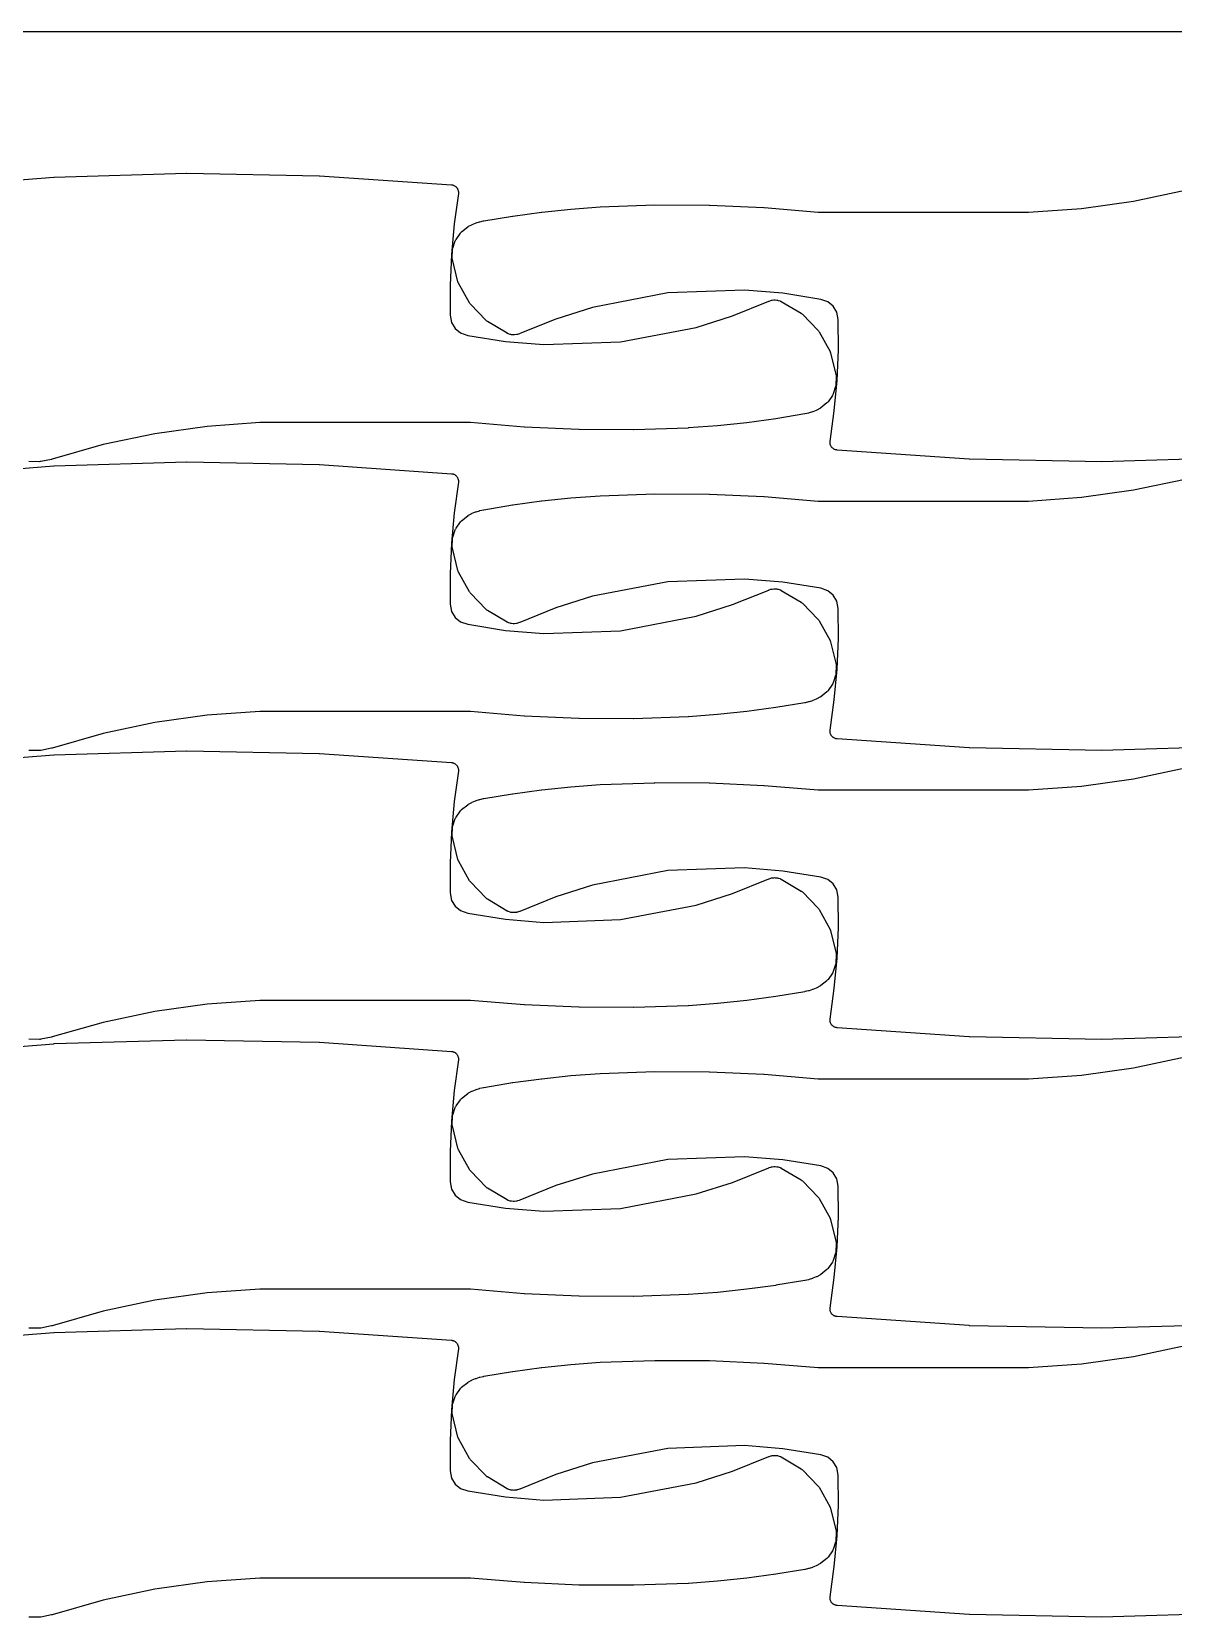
# Model space of a CAD drawing. Header units: metres. Extents: x 0 to 3000, y 0 to 1100.
# Drawn here: x 781 to 1159, y 574 to 1100 of the extents above; entities that cross this region are included whole.
import ezdxf

# ---------------------------------------------------------------- set-up
doc = ezdxf.new("R2010")
doc.units = ezdxf.units.M

msp = doc.modelspace()

# ---------------------------------------------------------------- linework, layer by layer
at = {"color": 7}
msp.add_lwpolyline([(0, 0), (3000, 0), (3000, 1100), (0, 1100), (0, 0)], close=True, dxfattribs=at)
at = {"color": 1}
for points in [[(744.29, 1048.36), (788.02, 1051.82), (788.12, 1051.82), (831.95, 1053.12), (832.05, 1053.13), (875.88, 1052.27), (875.98, 1052.26), (919.75, 1049.25), (919.78, 1049.25), (919.81, 1049.24), (919.87, 1049.23), (919.94, 1049.23), (919.97, 1049.22), (920, 1049.22), (920.1, 1049.2), (920.3, 1049.15), (920.49, 1049.08), (920.58, 1049.04), (920.77, 1048.95), (920.94, 1048.84), (921.02, 1048.78), (921.19, 1048.66), (921.33, 1048.52), (921.41, 1048.44), (921.54, 1048.29), (921.66, 1048.12), (921.71, 1048.03), (921.81, 1047.85), (921.89, 1047.66), (921.92, 1047.57), (921.98, 1047.37), (922.02, 1047.17), (922.04, 1047.07), (922.06, 1046.87), (922.06, 1046.67), (922.05, 1046.56), (922.04, 1046.48), (922.04, 1046.4), (920.64, 1036.29), (919.73, 1026.18), (919.28, 1016.03), (919.31, 1006.02), (919.82, 1003.56), (919.82, 1003.56), (921, 1001.6), (922.78, 1000.16), (925.17, 999.31), (937.72, 997.31), (950.4, 996.28), (975.83, 997.19), (1000.81, 1002), (1012.94, 1005.85), (1024.89, 1010.69), (1024.95, 1010.71), (1025.01, 1010.73), (1025.6, 1010.93), (1025.8, 1010.98), (1026.01, 1011.02), (1026.62, 1011.09), (1026.82, 1011.1), (1027.03, 1011.09), (1027.64, 1011.03), (1027.84, 1011), (1028.04, 1010.95), (1028.64, 1010.77), (1028.68, 1010.75), (1028.71, 1010.74), (1028.77, 1010.72), (1028.82, 1010.7), (1028.86, 1010.68), (1028.9, 1010.67), (1028.95, 1010.64), (1029, 1010.62), (1029.03, 1010.6), (1029.07, 1010.58), (1035.63, 1006.67), (1035.78, 1006.57), (1035.92, 1006.46), (1036.04, 1006.34), (1041.26, 1000.94), (1041.38, 1000.81), (1041.48, 1000.67), (1041.57, 1000.52), (1045.21, 993.96), (1045.29, 993.8), (1045.36, 993.63), (1045.41, 993.46), (1047.23, 986.05), (1047.24, 985.97), (1047.26, 985.89), (1047.26, 985.87), (1047.27, 985.86), (1047.27, 985.78), (1047.28, 985.69), (1047.28, 985.68), (1047.28, 985.66), (1047.28, 985.58), (1047.29, 985.5), (1047.19, 982.91), (1047.17, 982.72), (1047.14, 982.53), (1047.08, 982.35), (1046.27, 979.94), (1046.2, 979.76), (1046.12, 979.59), (1046.02, 979.43), (1044.56, 977.35), (1044.45, 977.2), (1044.31, 977.06), (1044.17, 976.94), (1042.15, 975.32), (1042.07, 975.27), (1042, 975.22), (1041.99, 975.21), (1041.99, 975.21), (1041.91, 975.16), (1041.83, 975.12), (1040.79, 974.57), (1040.63, 974.49), (1039.54, 974.04), (1039.38, 973.98), (1038.26, 973.62), (1038.09, 973.57), (1036.94, 973.31), (1036.89, 973.3), (1036.83, 973.29), (1027.29, 971.71), (1027.23, 971.71), (1017.65, 970.41), (1017.6, 970.4), (1007.98, 969.39), (1007.92, 969.38), (998.28, 968.65), (998.24, 968.65), (998.2, 968.64), (980.18, 968.02), (980.1, 968.02), (962.08, 968.11), (962, 968.11), (943.99, 968.91), (943.91, 968.92), (926.03, 970.42), (856.26, 970.42), (838.78, 969.19), (821.44, 966.75), (804.32, 963.12), (787.41, 958.29), (787.33, 958.27), (787.26, 958.25), (783.71, 957.52), (783.5, 957.49), (783.28, 957.48), (779.7, 957.52)], [(1179.16, 958.78), (1135.34, 957.48), (1135.24, 957.48), (1091.4, 958.33), (1091.31, 958.34), (1047.54, 961.35), (1047.51, 961.36), (1047.48, 961.36), (1047.41, 961.37), (1047.34, 961.38), (1047.31, 961.38), (1047.29, 961.39), (1047.19, 961.41), (1046.99, 961.46), (1046.79, 961.53), (1046.7, 961.57), (1046.52, 961.66), (1046.34, 961.76), (1046.26, 961.82), (1046.1, 961.95), (1045.95, 962.09), (1045.88, 962.16), (1045.75, 962.32), (1045.63, 962.49), (1045.57, 962.57), (1045.48, 962.75), (1045.4, 962.94), (1045.36, 963.03), (1045.3, 963.23), (1045.26, 963.43), (1045.25, 963.53), (1045.23, 963.73), (1045.23, 963.94), (1045.23, 964.04), (1045.24, 964.12), (1045.25, 964.2), (1046.64, 974.31), (1047.56, 984.43), (1048, 994.57), (1047.97, 1004.58), (1047.47, 1007.05), (1047.47, 1007.05), (1046.28, 1009), (1044.51, 1010.45), (1042.12, 1011.29), (1029.56, 1013.3), (1016.88, 1014.32), (991.46, 1013.42), (966.47, 1008.6), (954.35, 1004.76), (942.39, 999.92), (942.33, 999.89), (942.27, 999.87), (941.68, 999.68), (941.48, 999.62), (941.28, 999.59), (940.67, 999.52), (940.46, 999.51), (940.26, 999.51), (939.65, 999.57), (939.44, 999.6), (939.24, 999.65), (938.65, 999.83), (938.61, 999.85), (938.57, 999.86), (938.52, 999.88), (938.46, 999.9), (938.43, 999.92), (938.39, 999.94), (938.34, 999.96), (938.29, 999.99), (938.25, 1000.01), (938.22, 1000.03), (931.66, 1003.93), (931.51, 1004.03), (931.37, 1004.14), (931.24, 1004.26), (926.02, 1009.66), (925.91, 1009.79), (925.8, 1009.93), (925.71, 1010.08), (922.07, 1016.65), (921.99, 1016.8), (921.93, 1016.97), (921.88, 1017.14), (920.06, 1024.55), (920.04, 1024.63), (920.02, 1024.71), (920.02, 1024.73), (920.02, 1024.75), (920.01, 1024.83), (920, 1024.91), (920, 1024.92), (920, 1024.94), (920, 1025.02), (920, 1025.11), (920.1, 1027.69), (920.11, 1027.88), (920.15, 1028.07), (920.2, 1028.26), (921.01, 1030.66), (921.08, 1030.84), (921.17, 1031.01), (921.27, 1031.17), (922.72, 1033.25), (922.84, 1033.4), (922.97, 1033.54), (923.12, 1033.67), (925.14, 1035.28), (925.21, 1035.33), (925.29, 1035.39), (925.29, 1035.39), (925.3, 1035.4), (925.38, 1035.44), (925.46, 1035.49), (926.5, 1036.04), (926.66, 1036.11), (927.74, 1036.56), (927.9, 1036.62), (929.02, 1036.98), (929.19, 1037.03), (930.34, 1037.29), (930.4, 1037.3), (930.46, 1037.31), (940, 1038.89), (940.05, 1038.9), (949.63, 1040.19), (949.69, 1040.2), (959.3, 1041.22), (959.36, 1041.22), (969, 1041.96), (969.04, 1041.96), (969.08, 1041.96), (987.11, 1042.58), (987.18, 1042.58), (1005.21, 1042.49), (1005.29, 1042.49), (1023.29, 1041.69), (1023.37, 1041.69), (1041.26, 1040.18), (1111.03, 1040.18), (1128.51, 1041.42), (1145.84, 1043.85), (1162.96, 1047.48)], [(744.29, 952.61), (788.02, 956.07), (788.12, 956.08), (831.95, 957.38), (832.05, 957.38), (875.88, 956.52), (875.98, 956.52), (919.75, 953.5), (919.78, 953.5), (919.81, 953.5), (919.87, 953.49), (919.94, 953.48), (919.97, 953.47), (920, 953.47), (920.1, 953.45), (920.3, 953.4), (920.49, 953.33), (920.58, 953.29), (920.77, 953.2), (920.94, 953.09), (921.02, 953.03), (921.19, 952.91), (921.33, 952.77), (921.41, 952.69), (921.54, 952.54), (921.66, 952.37), (921.71, 952.28), (921.81, 952.1), (921.89, 951.92), (921.92, 951.82), (921.98, 951.63), (922.02, 951.43), (922.04, 951.33), (922.06, 951.12), (922.06, 950.92), (922.05, 950.82), (922.04, 950.74), (922.04, 950.66), (920.64, 940.54), (919.73, 930.43), (919.28, 920.28), (919.31, 910.27), (919.82, 907.81), (919.82, 907.81), (921, 905.86), (922.78, 904.41), (925.17, 903.57), (937.72, 901.56), (950.4, 900.53), (975.83, 901.44), (1000.81, 906.26), (1012.94, 910.1), (1024.89, 914.94), (1024.95, 914.96), (1025.01, 914.98), (1025.6, 915.18), (1025.8, 915.23), (1026.01, 915.27), (1026.62, 915.34), (1026.82, 915.35), (1027.03, 915.34), (1027.64, 915.28), (1027.84, 915.25), (1028.04, 915.2), (1028.64, 915.02), (1028.68, 915.01), (1028.71, 914.99), (1028.77, 914.97), (1028.82, 914.95), (1028.86, 914.94), (1028.9, 914.92), (1028.95, 914.89), (1029, 914.87), (1029.03, 914.85), (1029.07, 914.83), (1035.63, 910.92), (1035.78, 910.82), (1035.92, 910.71), (1036.04, 910.59), (1041.26, 905.2), (1041.38, 905.06), (1041.48, 904.92), (1041.57, 904.77), (1045.21, 898.21), (1045.29, 898.05), (1045.36, 897.89), (1045.41, 897.72), (1047.23, 890.3), (1047.24, 890.22), (1047.26, 890.14), (1047.26, 890.13), (1047.27, 890.11), (1047.27, 890.03), (1047.28, 889.95), (1047.28, 889.93), (1047.28, 889.91), (1047.28, 889.83), (1047.29, 889.75), (1047.19, 887.16), (1047.17, 886.97), (1047.14, 886.78), (1047.08, 886.6), (1046.27, 884.19), (1046.2, 884.02), (1046.12, 883.85), (1046.02, 883.69), (1044.56, 881.61), (1044.45, 881.45), (1044.31, 881.31), (1044.17, 881.19), (1042.15, 879.57), (1042.07, 879.52), (1042, 879.47), (1041.99, 879.46), (1041.99, 879.46), (1041.91, 879.41), (1041.83, 879.37), (1040.79, 878.82), (1040.63, 878.75), (1039.54, 878.29), (1039.38, 878.23), (1038.26, 877.87), (1038.09, 877.83), (1036.94, 877.57), (1036.89, 877.56), (1036.83, 877.54), (1027.29, 875.97), (1027.23, 875.96), (1017.65, 874.66), (1017.6, 874.65), (1007.98, 873.64), (1007.92, 873.63), (998.28, 872.9), (998.24, 872.9), (998.2, 872.9), (980.18, 872.28), (980.1, 872.27), (962.08, 872.36), (962, 872.37), (943.99, 873.16), (943.91, 873.17), (926.03, 874.67), (856.26, 874.67), (838.78, 873.44), (821.44, 871), (804.32, 867.37), (787.41, 862.54), (787.33, 862.52), (787.26, 862.51), (783.71, 861.77), (783.5, 861.74), (783.28, 861.73), (779.7, 861.78)], [(1179.16, 863.03), (1135.34, 861.73), (1135.24, 861.73), (1091.4, 862.59), (1091.31, 862.59), (1047.54, 865.61), (1047.51, 865.61), (1047.48, 865.61), (1047.41, 865.62), (1047.34, 865.63), (1047.31, 865.64), (1047.29, 865.64), (1047.19, 865.66), (1046.99, 865.71), (1046.79, 865.78), (1046.7, 865.82), (1046.52, 865.91), (1046.34, 866.02), (1046.26, 866.07), (1046.1, 866.2), (1045.95, 866.34), (1045.88, 866.41), (1045.75, 866.57), (1045.63, 866.74), (1045.57, 866.82), (1045.48, 867), (1045.4, 867.19), (1045.36, 867.29), (1045.3, 867.48), (1045.26, 867.68), (1045.25, 867.78), (1045.23, 867.99), (1045.23, 868.19), (1045.23, 868.29), (1045.24, 868.37), (1045.25, 868.45), (1046.64, 878.56), (1047.56, 888.68), (1048, 898.82), (1047.97, 908.83), (1047.47, 911.3), (1047.47, 911.3), (1046.28, 913.25), (1044.51, 914.7), (1042.12, 915.54), (1029.56, 917.55), (1016.88, 918.57), (991.46, 917.67), (966.47, 912.85), (954.35, 909.01), (942.39, 904.17), (942.33, 904.15), (942.27, 904.12), (941.68, 903.93), (941.48, 903.87), (941.28, 903.84), (940.67, 903.77), (940.46, 903.76), (940.26, 903.77), (939.65, 903.82), (939.44, 903.85), (939.24, 903.9), (938.65, 904.09), (938.61, 904.1), (938.57, 904.11), (938.52, 904.13), (938.46, 904.15), (938.43, 904.17), (938.39, 904.19), (938.34, 904.21), (938.29, 904.24), (938.25, 904.26), (938.22, 904.28), (931.66, 908.19), (931.51, 908.28), (931.37, 908.39), (931.24, 908.51), (926.02, 913.91), (925.91, 914.04), (925.8, 914.18), (925.71, 914.33), (922.07, 920.9), (921.99, 921.06), (921.93, 921.22), (921.88, 921.39), (920.06, 928.81), (920.04, 928.89), (920.02, 928.97), (920.02, 928.98), (920.02, 929), (920.01, 929.08), (920, 929.16), (920, 929.18), (920, 929.19), (920, 929.28), (920, 929.36), (920.1, 931.94), (920.11, 932.14), (920.15, 932.32), (920.2, 932.51), (921.01, 934.91), (921.08, 935.09), (921.17, 935.26), (921.27, 935.42), (922.72, 937.5), (922.84, 937.65), (922.97, 937.79), (923.12, 937.92), (925.14, 939.53), (925.21, 939.59), (925.29, 939.64), (925.29, 939.64), (925.3, 939.65), (925.38, 939.69), (925.46, 939.74), (926.5, 940.29), (926.66, 940.36), (927.74, 940.82), (927.9, 940.88), (929.02, 941.23), (929.19, 941.28), (930.34, 941.54), (930.4, 941.55), (930.46, 941.56), (940, 943.14), (940.05, 943.15), (949.63, 944.45), (949.69, 944.45), (959.3, 945.47), (959.36, 945.47), (969, 946.21), (969.04, 946.21), (969.08, 946.21), (987.11, 946.83), (987.18, 946.83), (1005.21, 946.74), (1005.29, 946.74), (1023.29, 945.94), (1023.37, 945.94), (1041.26, 944.44), (1111.03, 944.44), (1128.51, 945.67), (1145.84, 948.1), (1162.96, 951.73)], [(744.29, 856.86), (788.02, 860.32), (788.12, 860.33), (831.95, 861.63), (832.05, 861.63), (875.88, 860.77), (875.98, 860.77), (919.75, 857.75), (919.78, 857.75), (919.81, 857.75), (919.87, 857.74), (919.94, 857.73), (919.97, 857.72), (920, 857.72), (920.1, 857.7), (920.3, 857.65), (920.49, 857.58), (920.58, 857.54), (920.77, 857.45), (920.94, 857.34), (921.02, 857.29), (921.19, 857.16), (921.33, 857.02), (921.41, 856.95), (921.54, 856.79), (921.66, 856.62), (921.71, 856.54), (921.81, 856.36), (921.89, 856.17), (921.92, 856.07), (921.98, 855.88), (922.02, 855.68), (922.04, 855.58), (922.06, 855.37), (922.06, 855.17), (922.05, 855.07), (922.04, 854.99), (922.04, 854.91), (920.64, 844.8), (919.73, 834.68), (919.28, 824.54), (919.31, 814.53), (919.82, 812.06), (919.82, 812.06), (921, 810.11), (922.78, 808.66), (925.17, 807.82), (937.72, 805.81), (950.4, 804.78), (975.83, 805.69), (1000.81, 810.51), (1012.94, 814.35), (1024.89, 819.19), (1024.95, 819.21), (1025.01, 819.24), (1025.6, 819.43), (1025.8, 819.49), (1026.01, 819.52), (1026.62, 819.59), (1026.82, 819.6), (1027.03, 819.59), (1027.64, 819.54), (1027.84, 819.51), (1028.04, 819.46), (1028.64, 819.27), (1028.68, 819.26), (1028.71, 819.25), (1028.77, 819.23), (1028.82, 819.21), (1028.86, 819.19), (1028.9, 819.17), (1028.95, 819.15), (1029, 819.12), (1029.03, 819.1), (1029.07, 819.08), (1035.63, 815.17), (1035.78, 815.08), (1035.92, 814.97), (1036.04, 814.85), (1041.26, 809.45), (1041.38, 809.32), (1041.48, 809.18), (1041.57, 809.03), (1045.21, 802.46), (1045.29, 802.3), (1045.36, 802.14), (1045.41, 801.97), (1047.23, 794.55), (1047.24, 794.47), (1047.26, 794.39), (1047.26, 794.38), (1047.27, 794.36), (1047.27, 794.28), (1047.28, 794.2), (1047.28, 794.18), (1047.28, 794.17), (1047.28, 794.08), (1047.29, 794), (1047.19, 791.41), (1047.17, 791.22), (1047.14, 791.03), (1047.08, 790.85), (1046.27, 788.45), (1046.2, 788.27), (1046.12, 788.1), (1046.02, 787.94), (1044.56, 785.86), (1044.45, 785.71), (1044.31, 785.57), (1044.17, 785.44), (1042.15, 783.83), (1042.07, 783.77), (1042, 783.72), (1041.99, 783.72), (1041.99, 783.71), (1041.91, 783.67), (1041.83, 783.62), (1040.79, 783.07), (1040.63, 783), (1039.54, 782.54), (1039.38, 782.48), (1038.26, 782.12), (1038.09, 782.08), (1036.94, 781.82), (1036.89, 781.81), (1036.83, 781.8), (1027.29, 780.22), (1027.23, 780.21), (1017.65, 778.91), (1017.6, 778.91), (1007.98, 777.89), (1007.92, 777.88), (998.28, 777.15), (998.24, 777.15), (998.2, 777.15), (980.18, 776.53), (980.1, 776.53), (962.08, 776.62), (962, 776.62), (943.99, 777.42), (943.91, 777.42), (926.03, 778.92), (856.26, 778.92), (838.78, 777.69), (821.44, 775.26), (804.32, 771.63), (787.41, 766.79), (787.33, 766.78), (787.26, 766.76), (783.71, 766.02), (783.5, 765.99), (783.28, 765.98), (779.7, 766.03)], [(1179.16, 767.28), (1135.34, 765.98), (1135.24, 765.98), (1091.4, 766.84), (1091.31, 766.84), (1047.54, 769.86), (1047.51, 769.86), (1047.48, 769.86), (1047.41, 769.87), (1047.34, 769.88), (1047.31, 769.89), (1047.29, 769.89), (1047.19, 769.91), (1046.99, 769.96), (1046.79, 770.03), (1046.7, 770.07), (1046.52, 770.16), (1046.34, 770.27), (1046.26, 770.33), (1046.1, 770.45), (1045.95, 770.59), (1045.88, 770.66), (1045.75, 770.82), (1045.63, 770.99), (1045.57, 771.08), (1045.48, 771.26), (1045.4, 771.44), (1045.36, 771.54), (1045.3, 771.73), (1045.26, 771.93), (1045.25, 772.03), (1045.23, 772.24), (1045.23, 772.44), (1045.23, 772.54), (1045.24, 772.62), (1045.25, 772.7), (1046.64, 782.81), (1047.56, 792.93), (1048, 803.08), (1047.97, 813.09), (1047.47, 815.55), (1047.47, 815.55), (1046.28, 817.5), (1044.51, 818.95), (1042.12, 819.79), (1029.56, 821.8), (1016.88, 822.83), (991.46, 821.92), (966.47, 817.1), (954.35, 813.26), (942.39, 808.42), (942.33, 808.4), (942.27, 808.38), (941.68, 808.18), (941.48, 808.13), (941.28, 808.09), (940.67, 808.02), (940.46, 808.01), (940.26, 808.02), (939.65, 808.08), (939.44, 808.1), (939.24, 808.16), (938.65, 808.34), (938.61, 808.35), (938.57, 808.36), (938.52, 808.39), (938.46, 808.41), (938.43, 808.42), (938.39, 808.44), (938.34, 808.47), (938.29, 808.49), (938.25, 808.51), (938.22, 808.53), (931.66, 812.44), (931.51, 812.54), (931.37, 812.65), (931.24, 812.77), (926.02, 818.16), (925.91, 818.3), (925.8, 818.44), (925.71, 818.58), (922.07, 825.15), (921.99, 825.31), (921.93, 825.47), (921.88, 825.64), (920.06, 833.06), (920.04, 833.14), (920.02, 833.22), (920.02, 833.23), (920.02, 833.25), (920.01, 833.33), (920, 833.41), (920, 833.43), (920, 833.45), (920, 833.53), (920, 833.61), (920.1, 836.2), (920.11, 836.39), (920.15, 836.58), (920.2, 836.76), (921.01, 839.17), (921.08, 839.34), (921.17, 839.51), (921.27, 839.67), (922.72, 841.75), (922.84, 841.91), (922.97, 842.05), (923.12, 842.17), (925.14, 843.79), (925.21, 843.84), (925.29, 843.89), (925.29, 843.9), (925.3, 843.9), (925.38, 843.95), (925.46, 843.99), (926.5, 844.54), (926.66, 844.61), (927.74, 845.07), (927.9, 845.13), (929.02, 845.49), (929.19, 845.53), (930.34, 845.79), (930.4, 845.8), (930.46, 845.82), (940, 847.39), (940.05, 847.4), (949.63, 848.7), (949.69, 848.71), (959.3, 849.72), (959.36, 849.73), (969, 850.46), (969.04, 850.46), (969.08, 850.46), (987.11, 851.08), (987.18, 851.09), (1005.21, 851), (1005.29, 850.99), (1023.29, 850.19), (1023.37, 850.19), (1041.26, 848.69), (1111.03, 848.69), (1128.51, 849.92), (1145.84, 852.36), (1162.96, 855.99)], [(744.29, 761.12), (788.02, 764.57), (788.12, 764.58), (831.95, 765.88), (832.05, 765.88), (875.88, 765.03), (875.98, 765.02), (919.75, 762.01), (919.78, 762), (919.81, 762), (919.87, 761.99), (919.94, 761.98), (919.97, 761.98), (920, 761.97), (920.1, 761.95), (920.3, 761.9), (920.49, 761.83), (920.58, 761.79), (920.77, 761.7), (920.94, 761.6), (921.02, 761.54), (921.19, 761.41), (921.33, 761.27), (921.41, 761.2), (921.54, 761.04), (921.66, 760.87), (921.71, 760.79), (921.81, 760.61), (921.89, 760.42), (921.92, 760.32), (921.98, 760.13), (922.02, 759.93), (922.04, 759.83), (922.06, 759.63), (922.06, 759.42), (922.05, 759.32), (922.04, 759.24), (922.04, 759.16), (920.64, 749.05), (919.73, 738.93), (919.28, 728.79), (919.31, 718.78), (919.82, 716.31), (919.82, 716.31), (921, 714.36), (922.78, 712.91), (925.17, 712.07), (937.72, 710.06), (950.4, 709.04), (975.83, 709.94), (1000.81, 714.76), (1012.94, 718.6), (1024.89, 723.44), (1024.95, 723.47), (1025.01, 723.49), (1025.6, 723.68), (1025.8, 723.74), (1026.01, 723.77), (1026.62, 723.84), (1026.82, 723.85), (1027.03, 723.85), (1027.64, 723.79), (1027.84, 723.76), (1028.04, 723.71), (1028.64, 723.53), (1028.68, 723.51), (1028.71, 723.5), (1028.77, 723.48), (1028.82, 723.46), (1028.86, 723.44), (1028.9, 723.42), (1028.95, 723.4), (1029, 723.37), (1029.03, 723.35), (1029.07, 723.33), (1035.63, 719.43), (1035.78, 719.33), (1035.92, 719.22), (1036.04, 719.1), (1041.26, 713.7), (1041.38, 713.57), (1041.48, 713.43), (1041.57, 713.28), (1045.21, 706.71), (1045.29, 706.55), (1045.36, 706.39), (1045.41, 706.22), (1047.23, 698.81), (1047.24, 698.73), (1047.26, 698.65), (1047.26, 698.63), (1047.27, 698.61), (1047.27, 698.53), (1047.28, 698.45), (1047.28, 698.43), (1047.28, 698.42), (1047.28, 698.34), (1047.29, 698.25), (1047.19, 695.67), (1047.17, 695.48), (1047.14, 695.29), (1047.08, 695.1), (1046.27, 692.7), (1046.2, 692.52), (1046.12, 692.35), (1046.02, 692.19), (1044.56, 690.11), (1044.45, 689.96), (1044.31, 689.82), (1044.17, 689.69), (1042.15, 688.08), (1042.07, 688.03), (1042, 687.97), (1041.99, 687.97), (1041.99, 687.96), (1041.91, 687.92), (1041.83, 687.87), (1040.79, 687.32), (1040.63, 687.25), (1039.54, 686.8), (1039.38, 686.74), (1038.26, 686.38), (1038.09, 686.33), (1036.94, 686.07), (1036.89, 686.06), (1036.83, 686.05), (1027.29, 684.47), (1027.23, 684.46), (1017.65, 683.16), (1017.6, 683.16), (1007.98, 682.14), (1007.92, 682.14), (998.28, 681.4), (998.24, 681.4), (998.2, 681.4), (980.18, 680.78), (980.1, 680.78), (962.08, 680.87), (962, 680.87), (943.99, 681.67), (943.91, 681.67), (926.03, 683.18), (856.26, 683.18), (838.78, 681.94), (821.44, 679.51), (804.32, 675.88), (787.41, 671.05), (787.33, 671.03), (787.26, 671.01), (783.71, 670.28), (783.5, 670.24), (783.28, 670.23), (779.7, 670.28)], [(1179.16, 671.54), (1135.34, 670.23), (1135.24, 670.23), (1091.4, 671.09), (1091.31, 671.1), (1047.54, 674.11), (1047.51, 674.11), (1047.48, 674.12), (1047.41, 674.13), (1047.34, 674.13), (1047.31, 674.14), (1047.29, 674.14), (1047.19, 674.16), (1046.99, 674.21), (1046.79, 674.28), (1046.7, 674.32), (1046.52, 674.41), (1046.34, 674.52), (1046.26, 674.58), (1046.1, 674.7), (1045.95, 674.84), (1045.88, 674.92), (1045.75, 675.07), (1045.63, 675.24), (1045.57, 675.33), (1045.48, 675.51), (1045.4, 675.7), (1045.36, 675.79), (1045.3, 675.99), (1045.26, 676.19), (1045.25, 676.29), (1045.23, 676.49), (1045.23, 676.69), (1045.23, 676.8), (1045.24, 676.88), (1045.25, 676.95), (1046.64, 687.07), (1047.56, 697.18), (1048, 707.33), (1047.97, 717.34), (1047.47, 719.8), (1047.47, 719.8), (1046.28, 721.76), (1044.51, 723.2), (1042.12, 724.05), (1029.56, 726.05), (1016.88, 727.08), (991.46, 726.17), (966.47, 721.36), (954.35, 717.51), (942.39, 712.67), (942.33, 712.65), (942.27, 712.63), (941.68, 712.43), (941.48, 712.38), (941.28, 712.34), (940.67, 712.27), (940.46, 712.26), (940.26, 712.27), (939.65, 712.33), (939.44, 712.36), (939.24, 712.41), (938.65, 712.59), (938.61, 712.61), (938.57, 712.62), (938.52, 712.64), (938.46, 712.66), (938.43, 712.68), (938.39, 712.69), (938.34, 712.72), (938.29, 712.74), (938.25, 712.76), (938.22, 712.78), (931.66, 716.69), (931.51, 716.79), (931.37, 716.9), (931.24, 717.02), (926.02, 722.42), (925.91, 722.55), (925.8, 722.69), (925.71, 722.84), (922.07, 729.4), (921.99, 729.56), (921.93, 729.73), (921.88, 729.9), (920.06, 737.31), (920.04, 737.39), (920.02, 737.47), (920.02, 737.49), (920.02, 737.5), (920.01, 737.58), (920, 737.67), (920, 737.68), (920, 737.7), (920, 737.78), (920, 737.86), (920.1, 740.45), (920.11, 740.64), (920.15, 740.83), (920.2, 741.01), (921.01, 743.42), (921.08, 743.6), (921.17, 743.76), (921.27, 743.93), (922.72, 746.01), (922.84, 746.16), (922.97, 746.3), (923.12, 746.42), (925.14, 748.04), (925.21, 748.09), (925.29, 748.14), (925.29, 748.15), (925.3, 748.15), (925.38, 748.2), (925.46, 748.24), (926.5, 748.79), (926.66, 748.87), (927.74, 749.32), (927.9, 749.38), (929.02, 749.74), (929.19, 749.79), (930.34, 750.04), (930.4, 750.05), (930.46, 750.07), (940, 751.65), (940.05, 751.65), (949.63, 752.95), (949.69, 752.96), (959.3, 753.97), (959.36, 753.98), (969, 754.71), (969.04, 754.71), (969.08, 754.72), (987.11, 755.34), (987.18, 755.34), (1005.21, 755.25), (1005.29, 755.25), (1023.29, 754.45), (1023.37, 754.44), (1041.26, 752.94), (1111.03, 752.94), (1128.51, 754.17), (1145.84, 756.61), (1162.96, 760.24)], [(744.29, 665.37), (788.02, 668.83), (788.12, 668.83), (831.95, 670.13), (832.05, 670.13), (875.88, 669.28), (875.98, 669.27), (919.75, 666.26), (919.78, 666.25), (919.81, 666.25), (919.87, 666.24), (919.94, 666.24), (919.97, 666.23), (920, 666.22), (920.1, 666.2), (920.3, 666.15), (920.49, 666.08), (920.58, 666.04), (920.77, 665.96), (920.94, 665.85), (921.02, 665.79), (921.19, 665.67), (921.33, 665.53), (921.41, 665.45), (921.54, 665.3), (921.66, 665.13), (921.71, 665.04), (921.81, 664.86), (921.89, 664.67), (921.92, 664.58), (921.98, 664.38), (922.02, 664.18), (922.04, 664.08), (922.06, 663.88), (922.06, 663.67), (922.05, 663.57), (922.04, 663.49), (922.04, 663.41), (920.64, 653.3), (919.73, 643.19), (919.28, 633.04), (919.31, 623.03), (919.82, 620.57), (919.82, 620.57), (921, 618.61), (922.78, 617.17), (925.17, 616.32), (937.72, 614.31), (950.4, 613.29), (975.83, 614.2), (1000.81, 619.01), (1012.94, 622.86), (1024.89, 627.7), (1024.95, 627.72), (1025.01, 627.74), (1025.6, 627.94), (1025.8, 627.99), (1026.01, 628.02), (1026.62, 628.09), (1026.82, 628.11), (1027.03, 628.1), (1027.64, 628.04), (1027.84, 628.01), (1028.04, 627.96), (1028.64, 627.78), (1028.68, 627.76), (1028.71, 627.75), (1028.77, 627.73), (1028.82, 627.71), (1028.86, 627.69), (1028.9, 627.68), (1028.95, 627.65), (1029, 627.63), (1029.03, 627.6), (1029.07, 627.58), (1035.63, 623.68), (1035.78, 623.58), (1035.92, 623.47), (1036.04, 623.35), (1041.26, 617.95), (1041.38, 617.82), (1041.48, 617.68), (1041.57, 617.53), (1045.21, 610.97), (1045.29, 610.81), (1045.36, 610.64), (1045.41, 610.47), (1047.23, 603.06), (1047.24, 602.98), (1047.26, 602.9), (1047.26, 602.88), (1047.27, 602.87), (1047.27, 602.78), (1047.28, 602.7), (1047.28, 602.69), (1047.28, 602.67), (1047.28, 602.59), (1047.29, 602.51), (1047.19, 599.92), (1047.17, 599.73), (1047.14, 599.54), (1047.08, 599.35), (1046.27, 596.95), (1046.2, 596.77), (1046.12, 596.6), (1046.02, 596.44), (1044.56, 594.36), (1044.45, 594.21), (1044.31, 594.07), (1044.17, 593.94), (1042.15, 592.33), (1042.07, 592.28), (1042, 592.22), (1041.99, 592.22), (1041.99, 592.22), (1041.91, 592.17), (1041.83, 592.12), (1040.79, 591.58), (1040.63, 591.5), (1039.54, 591.05), (1039.38, 590.99), (1038.26, 590.63), (1038.09, 590.58), (1036.94, 590.32), (1036.89, 590.31), (1036.83, 590.3), (1027.29, 588.72), (1027.23, 588.71), (1017.65, 587.42), (1017.6, 587.41), (1007.98, 586.39), (1007.92, 586.39), (998.28, 585.66), (998.24, 585.66), (998.2, 585.65), (980.18, 585.03), (980.1, 585.03), (962.08, 585.12), (962, 585.12), (943.99, 585.92), (943.91, 585.93), (926.03, 587.43), (856.26, 587.43), (838.78, 586.2), (821.44, 583.76), (804.32, 580.13), (787.41, 575.3), (787.33, 575.28), (787.26, 575.26), (783.71, 574.53), (783.5, 574.5), (783.28, 574.49), (779.7, 574.53)], [(1179.16, 575.79), (1135.34, 574.49), (1135.24, 574.49), (1091.4, 575.34), (1091.31, 575.35), (1047.54, 578.36), (1047.51, 578.37), (1047.48, 578.37), (1047.41, 578.38), (1047.34, 578.39), (1047.31, 578.39), (1047.29, 578.4), (1047.19, 578.42), (1046.99, 578.47), (1046.79, 578.54), (1046.7, 578.58), (1046.52, 578.67), (1046.34, 578.77), (1046.26, 578.83), (1046.1, 578.95), (1045.95, 579.1), (1045.88, 579.17), (1045.75, 579.33), (1045.63, 579.49), (1045.57, 579.58), (1045.48, 579.76), (1045.4, 579.95), (1045.36, 580.04), (1045.3, 580.24), (1045.26, 580.44), (1045.25, 580.54), (1045.23, 580.74), (1045.23, 580.95), (1045.23, 581.05), (1045.24, 581.13), (1045.25, 581.21), (1046.64, 591.32), (1047.56, 601.43), (1048, 611.58), (1047.97, 621.59), (1047.47, 624.05), (1047.47, 624.05), (1046.28, 626.01), (1044.51, 627.46), (1042.12, 628.3), (1029.56, 630.31), (1016.88, 631.33), (991.46, 630.43), (966.47, 625.61), (954.35, 621.77), (942.39, 616.92), (942.33, 616.9), (942.27, 616.88), (941.68, 616.68), (941.48, 616.63), (941.28, 616.6), (940.67, 616.53), (940.46, 616.51), (940.26, 616.52), (939.65, 616.58), (939.44, 616.61), (939.24, 616.66), (938.65, 616.84), (938.61, 616.86), (938.57, 616.87), (938.52, 616.89), (938.46, 616.91), (938.43, 616.93), (938.39, 616.94), (938.34, 616.97), (938.29, 617), (938.25, 617.02), (938.22, 617.04), (931.66, 620.94), (931.51, 621.04), (931.37, 621.15), (931.24, 621.27), (926.02, 626.67), (925.91, 626.8), (925.8, 626.94), (925.71, 627.09), (922.07, 633.66), (921.99, 633.81), (921.93, 633.98), (921.88, 634.15), (920.06, 641.56), (920.04, 641.64), (920.02, 641.72), (920.02, 641.74), (920.02, 641.75), (920.01, 641.84), (920, 641.92), (920, 641.93), (920, 641.95), (920, 642.03), (920, 642.11), (920.1, 644.7), (920.11, 644.89), (920.15, 645.08), (920.2, 645.27), (921.01, 647.67), (921.08, 647.85), (921.17, 648.02), (921.27, 648.18), (922.72, 650.26), (922.84, 650.41), (922.97, 650.55), (923.12, 650.68), (925.14, 652.29), (925.21, 652.34), (925.29, 652.4), (925.29, 652.4), (925.3, 652.4), (925.38, 652.45), (925.46, 652.5), (926.5, 653.04), (926.66, 653.12), (927.74, 653.57), (927.9, 653.63), (929.02, 653.99), (929.19, 654.04), (930.34, 654.3), (930.4, 654.31), (930.46, 654.32), (940, 655.9), (940.05, 655.91), (949.63, 657.2), (949.69, 657.21), (959.3, 658.23), (959.36, 658.23), (969, 658.96), (969.04, 658.97), (969.08, 658.97), (987.11, 659.59), (987.18, 659.59), (1005.21, 659.5), (1005.29, 659.5), (1023.29, 658.7), (1023.37, 658.69), (1041.26, 657.19), (1111.03, 657.19), (1128.51, 658.42), (1145.84, 660.86), (1162.96, 664.49)]]:
    msp.add_lwpolyline(points, dxfattribs=at)

doc.saveas('drawing.dxf')
